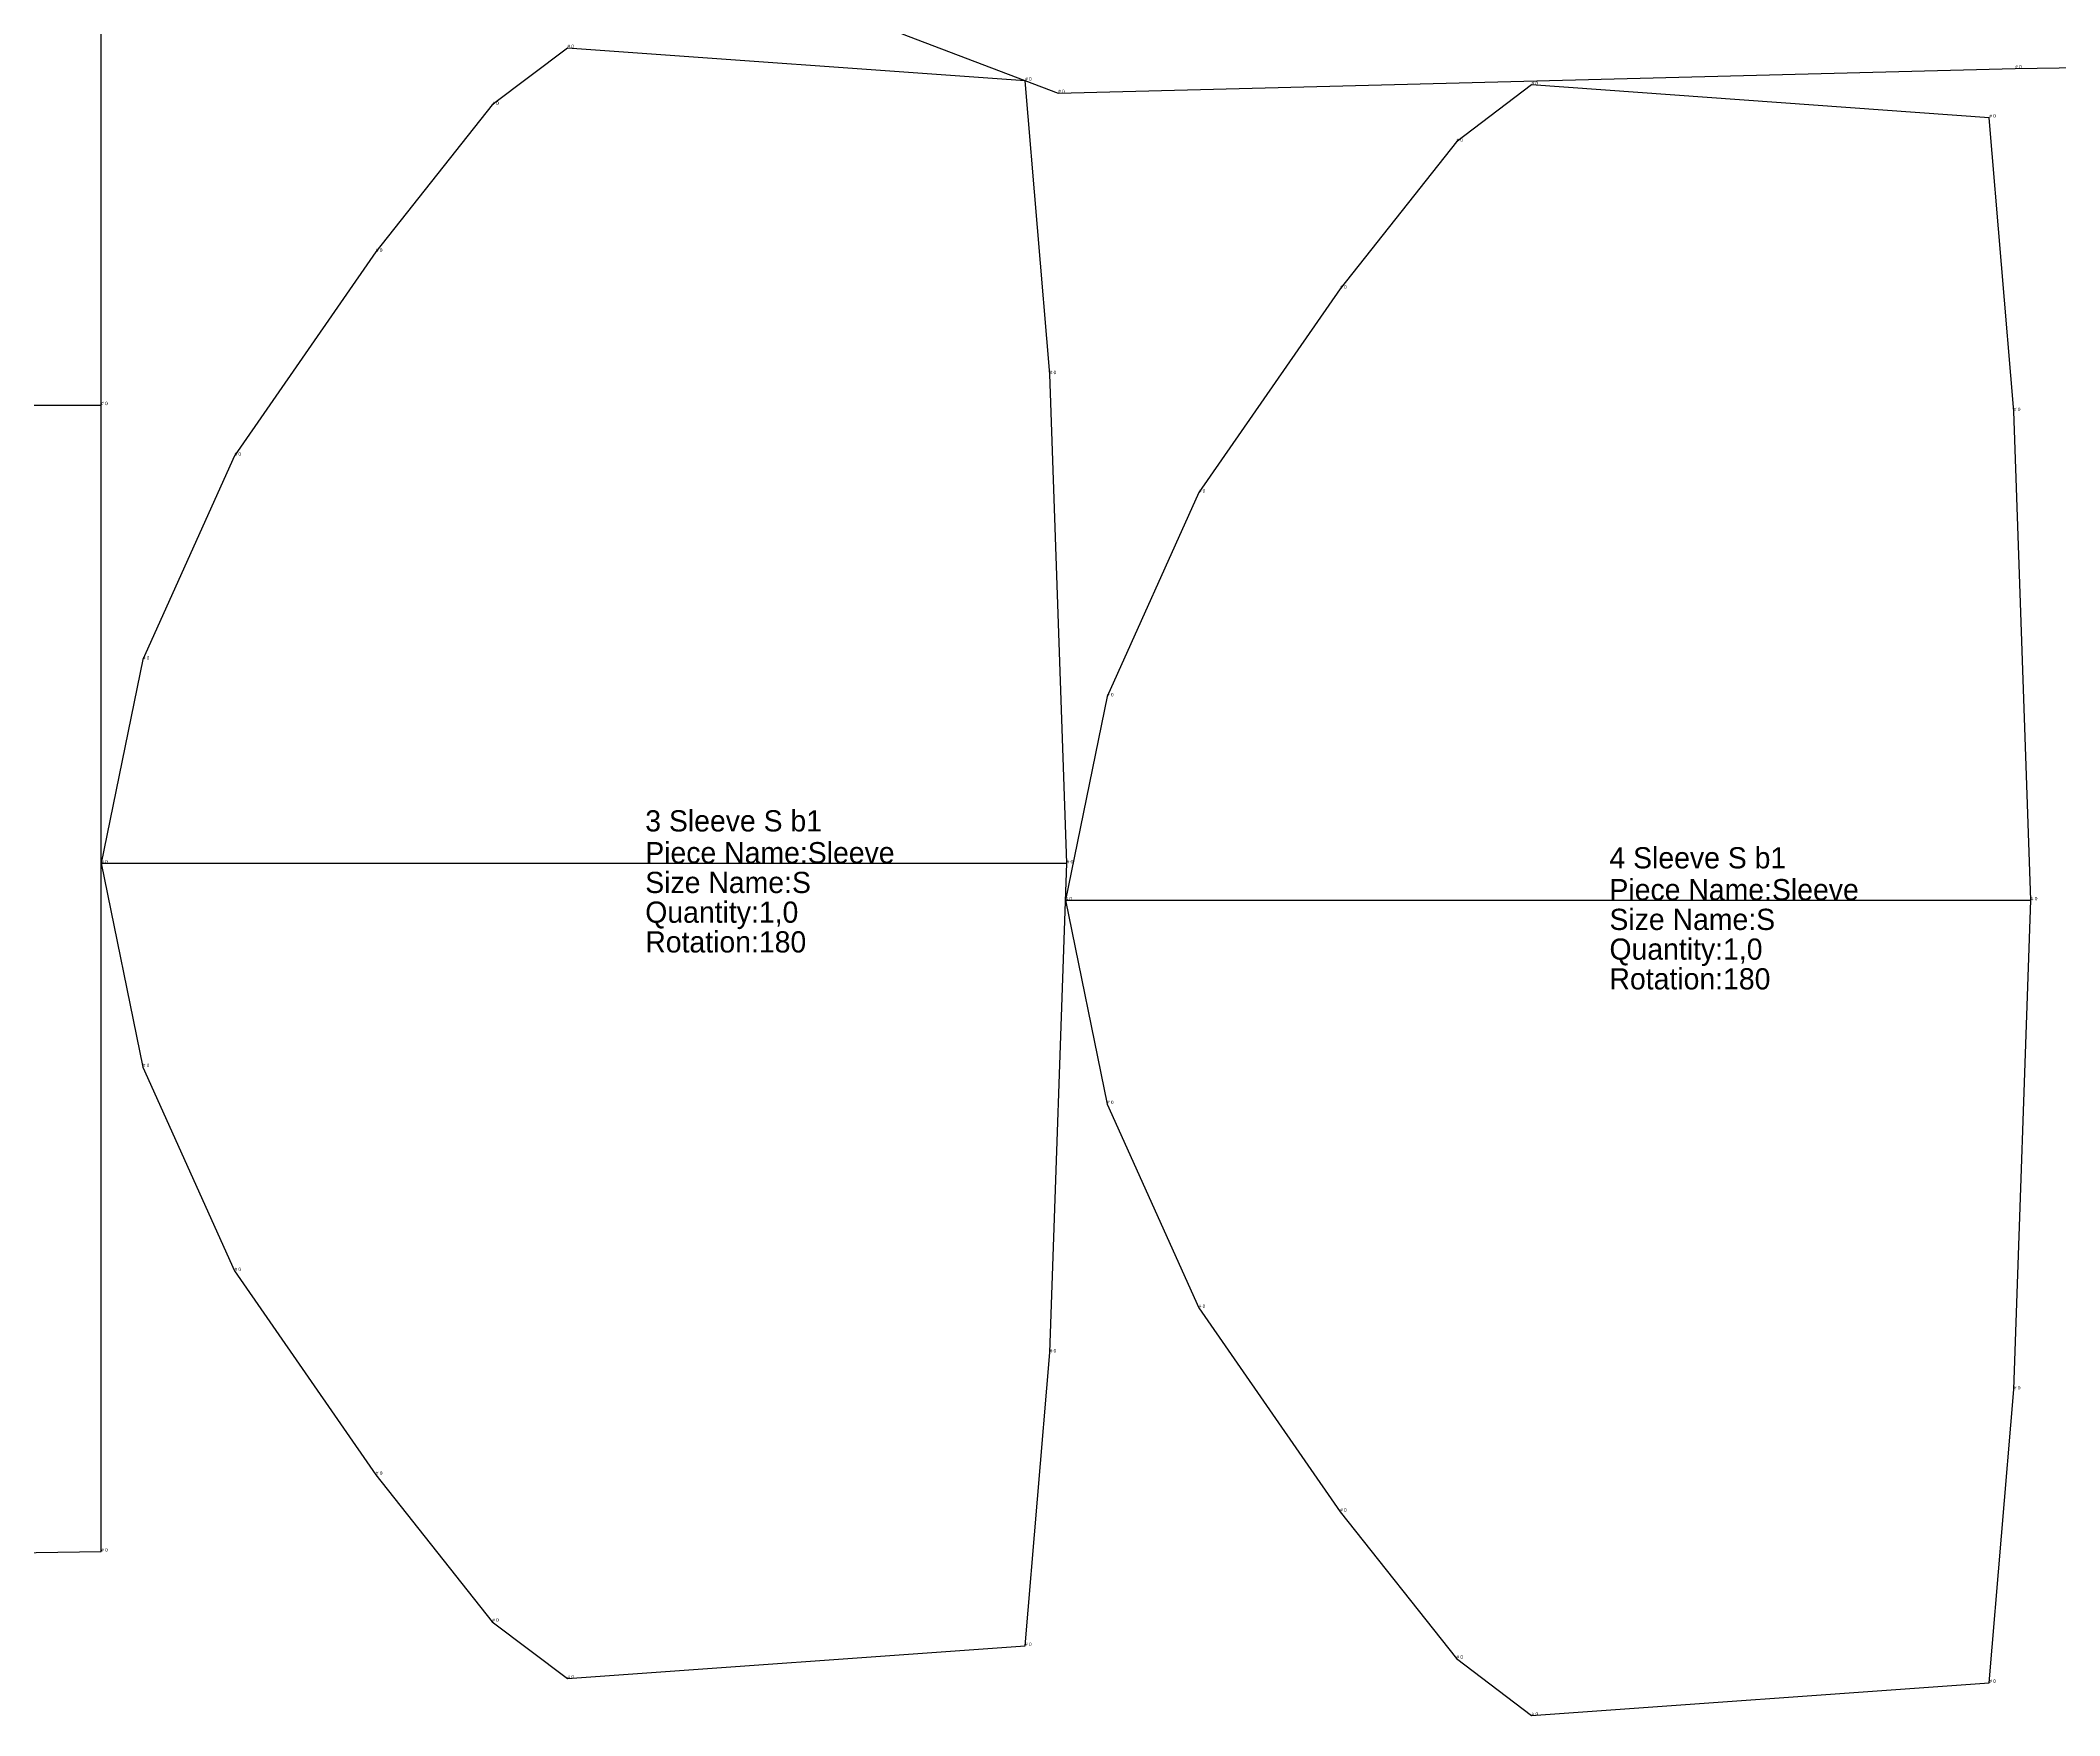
# Model space of a CAD drawing. Extents: x 0 to 2895, y 14 to 1602.
# Drawn here: x 2169.1 to 2644.7, y 143 to 537.5 of the extents above; entities that cross this region are included whole.
import ezdxf

# ---------------------------------------------------------------- set-up
doc = ezdxf.new("R2010")
doc.units = 0
for name, color, linetype in [('1', 1, 'CONTINUOUS'), ('15', 7, 'CONTINUOUS'), ('5', 3, 'CONTINUOUS'), ('7', 5, 'CONTINUOUS')]:
    doc.layers.add(name, color=color, linetype=linetype)

# ---------------------------------------------------------------- blocks, each defined once
blk = doc.blocks.new('M0001_Front')
at = {"layer": '1'}
blk.add_lwpolyline([(2252, 832.3), (2261.8, 793.9), (2252, 755.5), (2228.5, 726.7), (2197.1, 711.3), (2183.4, 701.7), (2216.7, 592.3), (2252, 576.9), (2291.2, 567.3), (2330.4, 555.8), (2373.5, 538.5), (2408.8, 525.1), (2634.2, 530.9), (2889, 534.7)], dxfattribs=at)
for p in [(2634.2, 530.9), (2408.8, 525.1)]:
    blk.add_text('# 0', height=0.8, dxfattribs=at).set_placement(p)
blk = doc.blocks.new('M0003_Sleeve')
at = {"layer": '1'}
blk.add_lwpolyline([(2183.4, 343.7), (2193.2, 295.7), (2214.8, 247.7), (2248.1, 199.7), (2275.5, 165.1), (2293.2, 151.7), (2401, 159.4), (2406.8, 228.5), (2410.8, 343.7), (2406.8, 458.9), (2401, 528), (2293.2, 535.7), (2275.5, 522.3), (2248.1, 487.7), (2214.8, 439.7), (2193.2, 391.7)], close=True, dxfattribs=at)
at = {"layer": '5'}
blk.add_line((2183.4, 343.7), (2410.8, 343.7), dxfattribs=at)
at = {"layer": '7'}
blk.add_line((2217.51, 343.7), (2376.69, 343.7), dxfattribs=at)
at = {"layer": '1'}
for s, height, p in [('# 0', 0.8, (2293.2, 535.7)), ('# 0', 0.8, (2401, 528)), ('# 0', 0.8, (2275.5, 522.3)), ('# 0', 0.8, (2248.1, 487.7)), ('# 0', 0.8, (2406.8, 458.9)), ('# 0', 0.8, (2214.8, 439.7)), ('# 0', 0.8, (2193.2, 391.7)), ('Piece Name:Sleeve', 5, (2311.54, 343.7)), ('# 0', 0.8, (2183.4, 343.7)), ('# 0', 0.8, (2410.8, 343.7)), ('Size Name:S', 5, (2311.54, 336.7)), ('Quantity:1,0', 5, (2311.54, 329.7)), ('Rotation:180', 5, (2311.54, 322.7)), ('# 0', 0.8, (2193.2, 295.7)), ('# 0', 0.8, (2214.8, 247.7)), ('# 0', 0.8, (2406.8, 228.5)), ('# 0', 0.8, (2248.1, 199.7)), ('# 0', 0.8, (2275.5, 165.1)), ('# 0', 0.8, (2401, 159.4)), ('# 0', 0.8, (2293.2, 151.7))]:
    blk.add_text(s, height=height, dxfattribs=at).set_placement(p)
at = {"layer": '15'}
blk.add_text('3 Sleeve S b1', height=5, dxfattribs=at).set_placement((2311.54, 351.2))
blk = doc.blocks.new('M0004_Sleeve')
at = {"layer": '1'}
blk.add_lwpolyline([(2410.5, 335), (2420.3, 287), (2441.9, 239), (2475.2, 191), (2502.6, 156.4), (2520.3, 143), (2628.1, 150.7), (2633.9, 219.8), (2637.9, 335), (2633.9, 450.2), (2628.1, 519.3), (2520.3, 527), (2502.6, 513.6), (2475.2, 479), (2441.9, 431), (2420.3, 383)], close=True, dxfattribs=at)
at = {"layer": '5'}
blk.add_line((2410.5, 335), (2637.9, 335), dxfattribs=at)
at = {"layer": '7'}
blk.add_line((2444.61, 335), (2603.79, 335), dxfattribs=at)
at = {"layer": '1'}
for s, height, p in [('# 0', 0.8, (2520.3, 527)), ('# 0', 0.8, (2628.1, 519.3)), ('# 0', 0.8, (2502.6, 513.6)), ('# 0', 0.8, (2475.2, 479)), ('# 0', 0.8, (2633.9, 450.2)), ('# 0', 0.8, (2441.9, 431)), ('# 0', 0.8, (2420.3, 383)), ('Piece Name:Sleeve', 5, (2538.64, 335)), ('# 0', 0.8, (2410.5, 335)), ('Size Name:S', 5, (2538.64, 328)), ('# 0', 0.8, (2637.9, 335)), ('Quantity:1,0', 5, (2538.64, 321)), ('Rotation:180', 5, (2538.64, 314)), ('# 0', 0.8, (2420.3, 287)), ('# 0', 0.8, (2441.9, 239)), ('# 0', 0.8, (2633.9, 219.8)), ('# 0', 0.8, (2475.2, 191)), ('# 0', 0.8, (2502.6, 156.4)), ('# 0', 0.8, (2628.1, 150.7)), ('# 0', 0.8, (2520.3, 143))]:
    blk.add_text(s, height=height, dxfattribs=at).set_placement(p)
at = {"layer": '15'}
blk.add_text('4 Sleeve S b1', height=5, dxfattribs=at).set_placement((2538.64, 342.5))
blk = doc.blocks.new('M0011_Front')
at = {"layer": '1'}
blk.add_lwpolyline([(1923.4, 177.6), (2183.4, 181.6), (2183.4, 451.6), (2183.4, 721.6), (1923.4, 725.6)], dxfattribs=at)
at = {"layer": '5'}
blk.add_line((1463.4, 451.6), (2183.4, 451.6), dxfattribs=at)
at = {"layer": '1'}
for p in [(2183.4, 451.6), (2183.4, 181.6)]:
    blk.add_text('# 0', height=0.8, dxfattribs=at).set_placement(p)

msp = doc.modelspace()

# ---------------------------------------------------------------- block references
for name in ['M0001_Front', 'M0011_Front', 'M0003_Sleeve', 'M0004_Sleeve']:
    msp.add_blockref(name, (0, 0))

doc.saveas('drawing.dxf')
